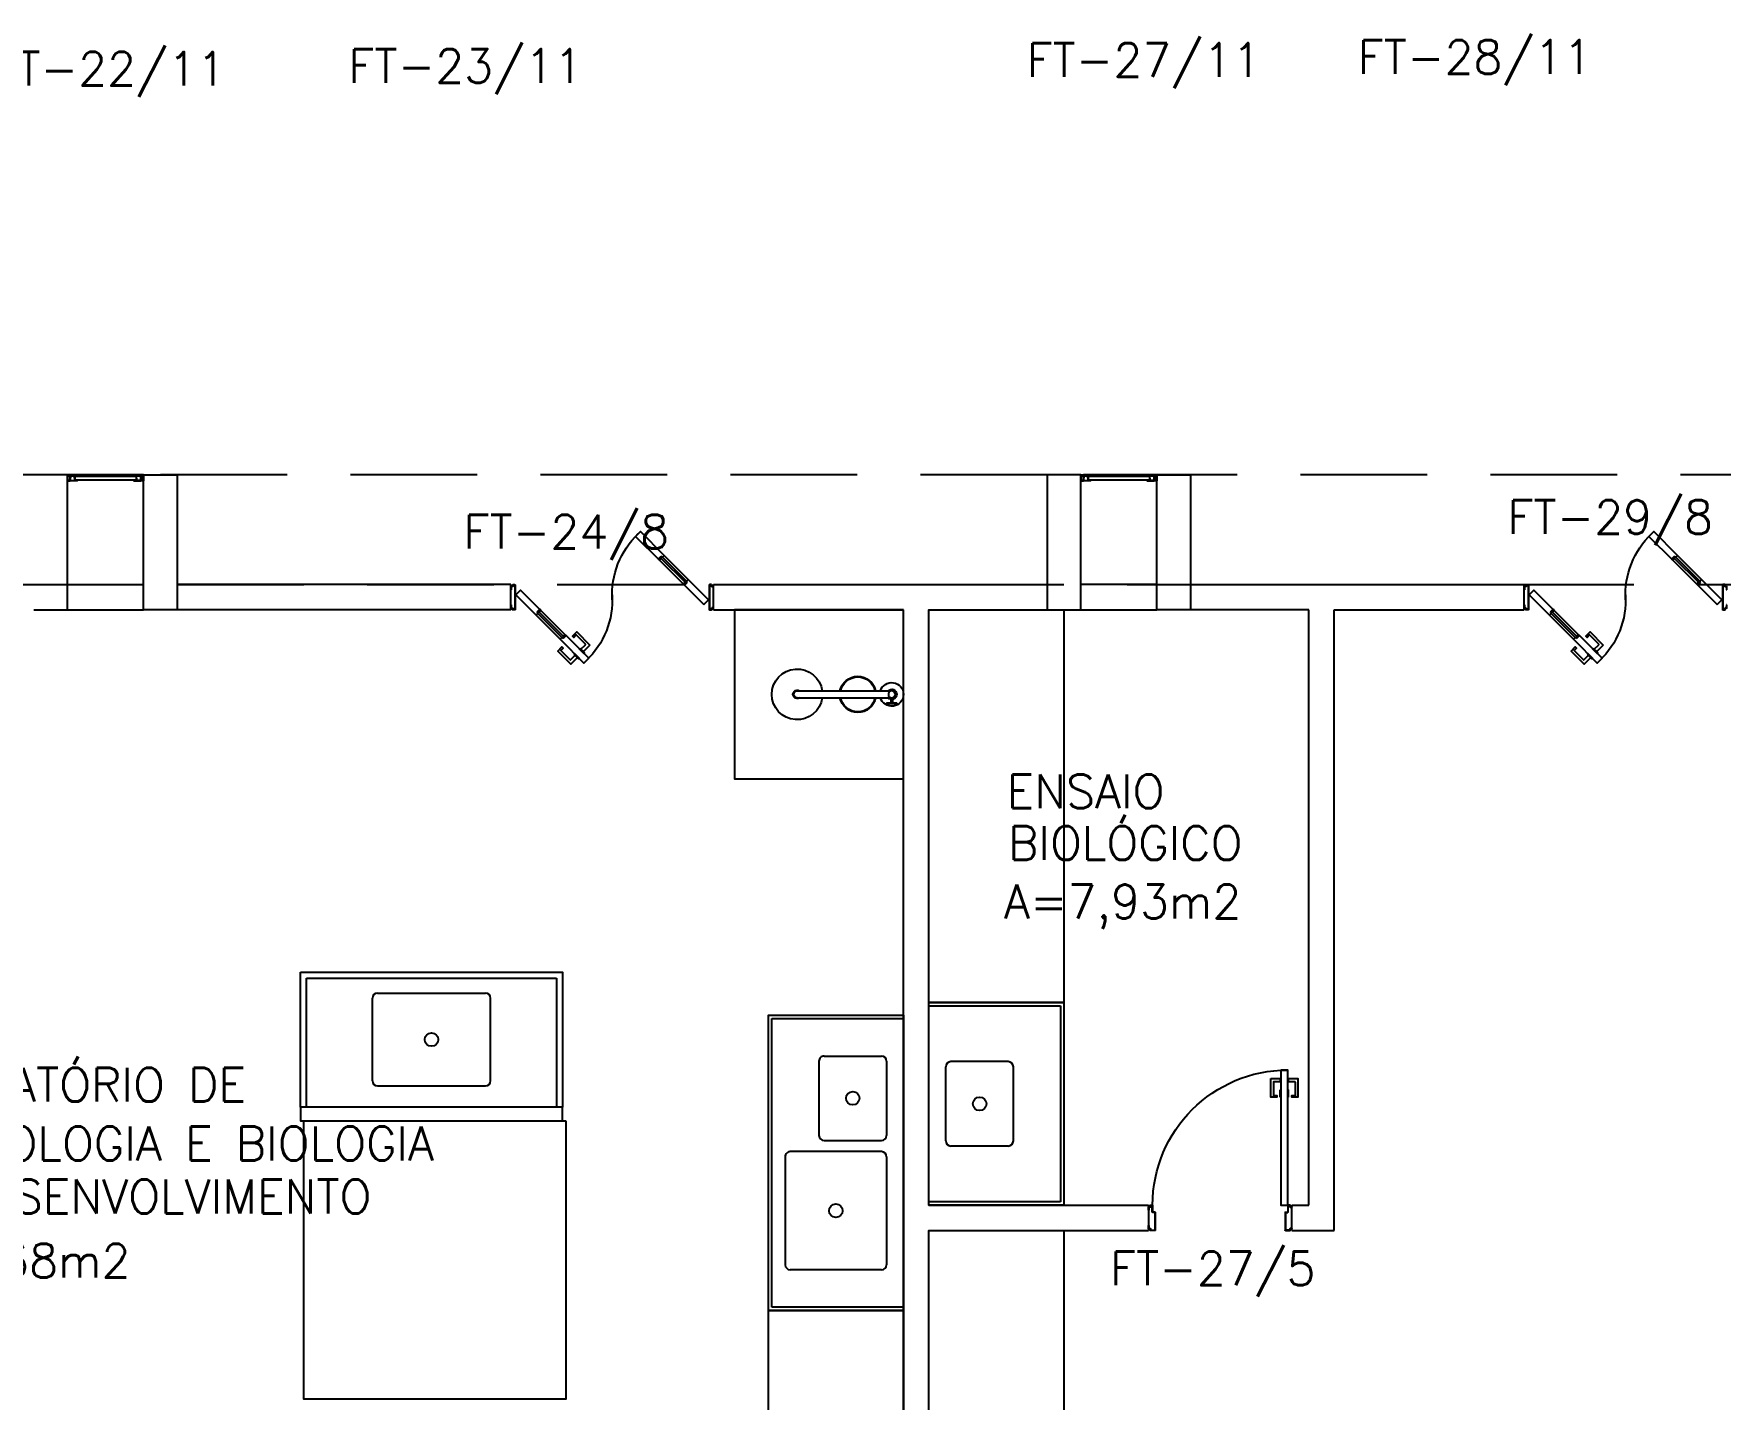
# Model space of a CAD drawing. Header units: millimetres. Extents: x 2128 to 2646, y 1972 to 2207.
# Drawn here: x 2316.61 to 2326.6, y 2103.57 to 2111.65 of the extents above; entities that cross this region are included whole.
import ezdxf

# ---------------------------------------------------------------- set-up
doc = ezdxf.new("R2010")
doc.units = ezdxf.units.MM
doc.linetypes.add('HIDDEN', pattern=[0.375, 0.25, -0.125])
for name, color, linetype in [('A-WC', 2, 'Continuous'), ('AR-ALV', 2, 'Continuous'), ('AR-BANCADAS', 1, 'Continuous'), ('AR-CHUVEIRO', 1, 'Continuous'), ('AR-ESQ', 1, 'Continuous'), ('AR-ESTC', 3, 'Continuous'), ('AR-LAY-OUT-EQUIPAMENTOS', 1, 'Continuous'), ('AR-PORTA', 1, 'Continuous'), ('AR-PROJ', 1, 'HIDDEN'), ('BC- VISTA', 1, 'Continuous'), ('BC-CORTE', 14, 'Continuous'), ('BC-CUBA', 1, 'Continuous'), ('COZ1', 1, 'Continuous'), ('DT-ESQ-BAGUETE-C', 1, 'Continuous'), ('DT-ESQ-PERFIL CADEIRA-C', 2, 'Continuous'), ('DT-ESQ-PERFIL CADEIRA-V', 2, 'Continuous'), ('DT-ESQ-VENEZIANA-C', 1, 'Continuous'), ('DT-ESQ-VENEZIANA-V', 1, 'Continuous'), ('ENDEREÇO', 2, 'Continuous'), ('maçaneta', 1, 'Continuous'), ('mov', 1, 'Continuous'), ('PM-PERFIL U-C', 2, 'Continuous'), ('PM-VIDRO', 2, 'Continuous'), ('pm1', 2, 'Continuous'), ('pm2', 2, 'Continuous'), ('TEXTO', 2, 'Continuous'), ('Área', 2, 'Continuous')]:
    doc.layers.add(name, color=color, linetype=linetype)
doc.styles.add('UNB-100', font='simplex.shx', dxfattribs={"height": 0.2})
doc.styles.add('UNB1-100', font='simplex.shx', dxfattribs={"height": 0.2})

# ---------------------------------------------------------------- blocks, each defined once
blk = doc.blocks.new('BOX')
at = {"color": 1}
for p, q in [((-0.057, -0.1399), (-0.057, -0.1999)), ((-0.053, -0.1399), (-0.053, -0.1999)), ((-0.03, -0.1649), (-0.053, -0.1649)), ((-0.03, -0.1749), (-0.053, -0.1749)), ((-0.02, -0.7299), (-0.02, -0.1922)), ((0.02, -0.7299), (0.02, -0.1922))]:
    blk.add_line(p, q, dxfattribs=at)
blk.add_circle((0, -0.1699), 0.02, dxfattribs=at)
for centre, radius, start, end in [((0, -0.1699), 0.0699, 286.63481, 253.36519), ((-0.055, -0.1399), 0.002, 0, 180), ((0, -0.1699), 0.03, 311.81031, 228.18969), ((0, -0.3708), 0.1072, 100.75318, 259.24682), ((0, -0.3708), 0.1032, 100.75318, 259.24682), ((-0.055, -0.1999), 0.002, 180, 0), ((0, -0.3708), 0.1032, 280.75318, 79.24682), ((0, -0.3708), 0.1072, 280.75318, 79.24682), ((0, -0.7299), 0.15, 97.66226, 82.33774), ((0, -0.7299), 0.025, 143.1301, 36.8699), ((0, -0.7299), 0.02, 180, 0)]:
    blk.add_arc(centre, radius, start, end, dxfattribs=at)
blk = doc.blocks.new('chuvemerg-p')
at = {"layer": 'A-WC', "xscale": 4.000000000000012, "yscale": 4.000000000000012, "zscale": 4.000000000000012, "rotation": 315.0000000000003}
blk.add_blockref('BOX', (0, 0), dxfattribs=at)
blk = doc.blocks.new('chuveiro-emerg')
at = {"layer": 'AR-LAY-OUT-EQUIPAMENTOS'}
blk.add_lwpolyline([(0, 0.5), (1, 0.5), (1, -0.5), (0, -0.5)], close=True, dxfattribs=at)
at = {"layer": 'AR-LAY-OUT-EQUIPAMENTOS', "xscale": 0.250000000000002, "yscale": 0.250000000000002, "zscale": 0.250000000000002, "rotation": 135}
blk.add_blockref('chuvemerg-p', (-0.1, 0), dxfattribs=at)
blk = doc.blocks.new('CUBAbnc-01P')
at = {"layer": 'COZ1'}
for p, q in [((-0.25, -0.4705), (-0.25, -0.1305)), ((-0.22, -0.1005), (0.22, -0.1005)), ((0.25, -0.4705), (0.25, -0.1305)), ((-0.22, -0.5005), (0.22, -0.5005))]:
    blk.add_line(p, q, dxfattribs=at)
blk.add_circle((0, -0.3005), 0.04, dxfattribs=at)
for centre, start, end in [((-0.22, -0.1305), 90, 180), ((0.22, -0.1305), 0, 90), ((-0.22, -0.4705), 180, 270), ((0.22, -0.4705), 270, 0)]:
    blk.add_arc(centre, 0.03, start, end, dxfattribs=at)
blk = doc.blocks.new('BCP01')
at = {"layer": 'BC- VISTA'}
for p, q in [((0, -0.02), (0.78, -0.02)), ((0.78, -0.02), (0.78, -1.18)), ((0.78, -1.18), (0, -1.18))]:
    blk.add_line(p, q, dxfattribs=at)
blk.add_lwpolyline([(0.8, 0), (0.8, -1.2), (0, -1.2), (0, 0)], close=True, dxfattribs=at)
at = {"layer": 'BC-CUBA', "rotation": 90}
blk.add_blockref('CUBAbnc-01P', (0, -0.6), dxfattribs=at)
blk = doc.blocks.new('BCP17')
at = {"layer": 'BC- VISTA'}
blk.add_lwpolyline([(0.8, 0), (0.8, -2.325), (0, -2.325), (0, 0)], close=True, dxfattribs=at)
blk = doc.blocks.new('BCP16')
at = {"layer": 'BC- VISTA'}
blk.add_lwpolyline([(0.8, 0), (0.8, -1.75), (0, -1.75), (0, 0)], close=True, dxfattribs=at)
blk = doc.blocks.new('CUBApnt-01P')
at = {"layer": 'COZ1'}
for p, q in [((-0.35, -0.1305), (-0.35, -0.6705)), ((-0.32, -0.1005), (0.32, -0.1005)), ((0.35, -0.1305), (0.35, -0.6705)), ((-0.32, -0.7005), (0.32, -0.7005))]:
    blk.add_line(p, q, dxfattribs=at)
blk.add_circle((0, -0.4005), 0.04, dxfattribs=at)
for centre, start, end in [((-0.32, -0.1305), 90, 180), ((0.32, -0.1305), 0, 90), ((-0.32, -0.6705), 180, 270), ((0.32, -0.6705), 270, 0)]:
    blk.add_arc(centre, 0.03, start, end, dxfattribs=at)
blk = doc.blocks.new('BCP05')
at = {"layer": 'BC- VISTA'}
for p, q in [((0, -0.02), (0.78, -0.02)), ((0.78, -0.02), (0.78, -1.73)), ((0.78, -1.73), (0, -1.73))]:
    blk.add_line(p, q, dxfattribs=at)
blk.add_lwpolyline([(0.8, 0), (0.8, -1.75), (0, -1.75), (0, 0)], close=True, dxfattribs=at)
at = {"layer": 'BC-CUBA', "rotation": 90}
for name, p in [('CUBApnt-01P', (0, -0.5919)), ('CUBAbnc-01P', (0, -1.2581))]:
    blk.add_blockref(name, p, dxfattribs=at)
blk = doc.blocks.new('BCP12')
at = {"layer": 'BC- VISTA'}
blk.add_lwpolyline([(0.8, 0), (0.8, -1.3), (0, -1.3), (0, 0)], close=True, dxfattribs=at)
blk = doc.blocks.new('BCP22')
at = {"layer": 'BC- VISTA'}
for p, q in [((0.035, 0.845), (1.515, 0.845)), ((0.035, 0.08), (0.035, 0.845)), ((1.515, 0.845), (1.515, 0.08))]:
    blk.add_line(p, q, dxfattribs=at)
blk.add_lwpolyline([(0, 0.88), (1.55, 0.88), (1.55, 0.08), (0, 0.08)], close=True, dxfattribs=at)
at = {"layer": 'BC-CORTE'}
blk.add_lwpolyline([(1.55, 0), (1.55, 0.08), (0, 0.08), (0, 0)], close=True, dxfattribs=at)
at = {"layer": 'BC-CUBA'}
for p, q in [((0.425, 0.2355), (0.425, 0.7255)), ((0.455, 0.7555), (1.095, 0.7555)), ((1.125, 0.2355), (1.125, 0.7255)), ((0.455, 0.2055), (1.095, 0.2055))]:
    blk.add_line(p, q, dxfattribs=at)
blk.add_circle((0.775, 0.4805), 0.04, dxfattribs=at)
for centre, start, end in [((0.455, 0.7255), 90, 180), ((1.095, 0.7255), 0, 90), ((0.455, 0.2355), 180, 270), ((1.095, 0.2355), 270, 360)]:
    blk.add_arc(centre, 0.03, start, end, dxfattribs=at)
blk = doc.blocks.new('BCP24')
at = {"layer": 'BC- VISTA'}
blk.add_lwpolyline([(1.55, 0), (1.55, -1.65), (0, -1.65), (0, 0)], close=True, dxfattribs=at)
blk = doc.blocks.new('EF01-P')
at = {"layer": 'DT-ESQ-BAGUETE-C', "ltscale": 0.1}
for points in [[(0.0015, 0.035), (0.015, 0.035), (0.015, 0.0335), (0.0015, 0.0335), (0.0015, 0.005), (0.015, 0.005), (0.015, 0.0035), (0.0015, 0.0035, -0.414214), (0, 0.005), (0, 0.0335, -0.414214)], [(0.4485, 0.035), (0.435, 0.035), (0.435, 0.0335), (0.4485, 0.0335), (0.4485, 0.005), (0.435, 0.005), (0.435, 0.0035), (0.4485, 0.0035, 0.414214), (0.45, 0.005), (0.45, 0.0335, 0.414214)]]:
    blk.add_lwpolyline(points, format="xyb", close=True, dxfattribs=at)
at = {"layer": 'DT-ESQ-PERFIL CADEIRA-C', "ltscale": 0.1}
for points in [[(0.01, 0.0015), (0.01, 0.003), (0.0015, 0.003, 1), (0.0015, 0), (0.015, 0, 0.414214), (0.0165, 0.0015), (0.0165, 0.0335), (0.043, 0.0335)], [(0.043, 0.0065), (0.018, 0.0065), (0.018, 0.0165), (0.0165, 0.0165), (0.0165, 0.0065, 0.414214), (0.018, 0.005), (0.043, 0.005), (0.0565, 0.005, 1), (0.0565, 0.008), (0.043, 0.008), (0.043, 0.02), (0.043, 0.032), (0.0565, 0.032, 1), (0.0565, 0.035), (0.043, 0.035), (0.0165, 0.035, 0.414214), (0.015, 0.0335), (0.015, 0.0015), (0.0015, 0.0015)], [(0.0415, 0.02), (0.0415, 0.032, -0.414214), (0.043, 0.0335), (0.0565, 0.0335)], [(0.0415, 0.02), (0.0415, 0.008, 0.414214), (0.043, 0.0065), (0.0565, 0.0065)], [(0.407, 0.0065), (0.432, 0.0065), (0.432, 0.0165), (0.4335, 0.0165), (0.4335, 0.0065, -0.414214), (0.432, 0.005), (0.407, 0.005), (0.3935, 0.005, -1), (0.3935, 0.008), (0.407, 0.008), (0.407, 0.02), (0.407, 0.032), (0.3935, 0.032, -1), (0.3935, 0.035), (0.407, 0.035), (0.4335, 0.035, -0.414214), (0.435, 0.0335), (0.435, 0.0015), (0.4485, 0.0015)], [(0.4085, 0.02), (0.4085, 0.032, 0.414214), (0.407, 0.0335), (0.3935, 0.0335)], [(0.4085, 0.02), (0.4085, 0.008, -0.414214), (0.407, 0.0065), (0.3935, 0.0065)], [(0.44, 0.0015), (0.44, 0.003), (0.4485, 0.003, -1), (0.4485, 0), (0.435, 0, -0.414214), (0.4335, 0.0015), (0.4335, 0.0335), (0.407, 0.0335)]]:
    blk.add_lwpolyline(points, format="xyb", dxfattribs=at)
at = {"layer": 'DT-ESQ-PERFIL CADEIRA-V', "ltscale": 0.1}
blk.add_line((0.015, 0), (0.435, 0), dxfattribs=at)
at = {"layer": 'DT-ESQ-VENEZIANA-C', "ltscale": 0.1}
for p, q in [((0.043, 0.0105), (0.407, 0.0105)), ((0.043, 0.009), (0.407, 0.009))]:
    blk.add_line(p, q, dxfattribs=at)
at = {"layer": 'DT-ESQ-VENEZIANA-V', "ltscale": 0.1}
blk.add_line((0.043, 0.031), (0.407, 0.031), dxfattribs=at)
blk = doc.blocks.new('PM3')
at = {"layer": 'maçaneta'}
for points in [[(0.02, 0.825), (-0.035, 0.825), (-0.035, 0.715), (0, 0.715), (0, 0.725), (-0.02, 0.725), (-0.02, 0.8035, -0.414214), (-0.0185, 0.805), (0.02, 0.805)], [(0.125, 0.825), (0.07, 0.825), (0.07, 0.805), (0.1085, 0.805, -0.414214), (0.11, 0.8035), (0.11, 0.725), (0.09, 0.725), (0.09, 0.715), (0.125, 0.715)]]:
    blk.add_lwpolyline(points, format="xyb", close=True, dxfattribs=at)
for points in [[(0.02, 0.715), (0.02, 0.755), (0.025, 0.755), (0.025, 0.715)], [(0.07, 0.715), (0.07, 0.755), (0.065, 0.755), (0.065, 0.715)]]:
    blk.add_lwpolyline(points, close=True, dxfattribs=at)
at = {"layer": 'mov'}
blk.add_arc((0.025, 0.075), 0.8, 0, 90, dxfattribs=at)
at = {"layer": 'PM-PERFIL U-C'}
for p, q in [((0, 0.045), (0, 0.0635)), ((0.002, 0.045), (0, 0.045)), ((0.0015, 0.065), (0.01, 0.065)), ((0.002, 0.063), (0.002, 0.045)), ((0.0105, 0.063), (0.002, 0.063)), ((0.01, 0.065), (0.01, 0.0735)), ((0.0115, 0.075), (0.0235, 0.075)), ((0.012, 0.073), (0.012, 0.0645)), ((0.023, 0.073), (0.012, 0.073)), ((0.023, 0.0335), (0.023, 0.073)), ((0.038, 0.032), (0.0245, 0.032)), ((0.025, 0.0735), (0.025, 0.034)), ((0.0385, 0.034), (0.025, 0.034)), ((0.038, 0.032), (0.038, -0.073)), ((0.04, 0.0325), (0.04, -0.0735)), ((0.81, 0.0325), (0.81, -0.0735)), ((0.8115, 0.034), (0.825, 0.034)), ((0.812, 0.032), (0.8255, 0.032)), ((0.812, 0.032), (0.812, -0.073)), ((0.825, 0.0735), (0.825, 0.034)), ((0.8385, 0.075), (0.8265, 0.075)), ((0.827, 0.073), (0.838, 0.073)), ((0.827, 0.0335), (0.827, 0.073)), ((0.838, 0.073), (0.838, 0.0645)), ((0.8395, 0.063), (0.848, 0.063)), ((0.84, 0.065), (0.84, 0.0735)), ((0.8485, 0.065), (0.84, 0.065)), ((0.848, 0.063), (0.848, 0.045)), ((0.848, 0.045), (0.85, 0.045)), ((0.85, 0.045), (0.85, 0.0635)), ((0, -0.045), (0.002, -0.045)), ((0, -0.0635), (0, -0.045)), ((0.01, -0.065), (0.0015, -0.065)), ((0.002, -0.045), (0.002, -0.063)), ((0.002, -0.063), (0.0105, -0.063)), ((0.01, -0.0735), (0.01, -0.065)), ((0.0385, -0.075), (0.0115, -0.075)), ((0.012, -0.0645), (0.012, -0.073)), ((0.012, -0.073), (0.038, -0.073)), ((0.8115, -0.075), (0.8385, -0.075)), ((0.838, -0.073), (0.812, -0.073)), ((0.838, -0.0645), (0.838, -0.073)), ((0.848, -0.063), (0.8395, -0.063)), ((0.84, -0.0735), (0.84, -0.065)), ((0.84, -0.065), (0.8485, -0.065)), ((0.85, -0.045), (0.848, -0.045)), ((0.848, -0.045), (0.848, -0.063)), ((0.85, -0.0635), (0.85, -0.045))]:
    blk.add_line(p, q, dxfattribs=at)
for centre, start, end in [((0.0015, 0.0635), 90, 180), ((0.0115, 0.0735), 90, 180), ((0.0105, 0.0645), 270, 0), ((0.0245, 0.0335), 180, 270), ((0.0235, 0.0735), 360, 90), ((0.0385, 0.0325), 0, 90), ((0.8115, 0.0325), 90, 180), ((0.8265, 0.0735), 90, 180), ((0.8255, 0.0335), 270, 0), ((0.8395, 0.0645), 180, 270), ((0.8385, 0.0735), 0, 90), ((0.8485, 0.0635), 0, 90), ((0.0015, -0.0635), 180, 270), ((0.0115, -0.0735), 180, 270), ((0.0105, -0.0645), 0, 90), ((0.0385, -0.0735), 269.93864, 0), ((0.8115, -0.0735), 180, 270.06136), ((0.8395, -0.0645), 90, 180), ((0.8385, -0.0735), 270, 0), ((0.8485, -0.0635), 270, 0)]:
    blk.add_arc(centre, 0.0015, start, end, dxfattribs=at)
at = {"layer": 'pm1'}
blk.add_lwpolyline([(0.065, 0.875), (0.065, 0.075), (0.025, 0.075), (0.025, 0.875)], close=True, dxfattribs=at)
blk = doc.blocks.new('PM7B')
at = {"layer": 'maçaneta'}
for points in [[(0.7317, -0.2081), (0.7706, -0.247), (0.7848, -0.2329), (0.7576, -0.2056, -0.414214), (0.7576, -0.2035), (0.8131, -0.148), (0.8272, -0.1622), (0.8343, -0.1551), (0.8095, -0.1303)], [(0.806, -0.2824), (0.8449, -0.3213), (0.9227, -0.2435), (0.8979, -0.2187), (0.8908, -0.2258), (0.905, -0.2399), (0.8495, -0.2954, -0.414214), (0.8474, -0.2954), (0.8201, -0.2682)], [(0.8449, -0.3213), (0.806, -0.2824), (0.8201, -0.2682), (0.8474, -0.2954, 0.414214), (0.8495, -0.2954), (0.905, -0.2399), (0.8908, -0.2258), (0.8979, -0.2187), (0.9227, -0.2435)]]:
    blk.add_lwpolyline(points, format="xyb", close=True, dxfattribs=at)
for points in [[(0.7918, -0.2258), (0.7636, -0.2541), (0.7671, -0.2576), (0.7954, -0.2293)], [(0.7918, -0.2258), (0.7636, -0.2541), (0.7671, -0.2576), (0.7954, -0.2293)], [(0.8272, -0.2612), (0.7989, -0.2894), (0.7954, -0.2859), (0.8237, -0.2576)], [(0.8272, -0.2612), (0.7989, -0.2894), (0.7954, -0.2859), (0.8237, -0.2576)]]:
    blk.add_lwpolyline(points, close=True, dxfattribs=at)
at = {"layer": 'mov'}
for centre, start, end in [((0.0994, 0.0888), 356.80287, 46.39924), ((1.1006, 0.0612), 176.80287, 226.39924)]:
    blk.add_arc(centre, 0.5014, start, end, dxfattribs=at)
at = {"layer": 'PM-PERFIL U-C'}
for p, q in [((0, 0.12), (0, 0.1385)), ((0.002, 0.12), (0, 0.12)), ((0.0015, 0.14), (0.01, 0.14)), ((0.0105, 0.138), (0.002, 0.138)), ((0.002, 0.138), (0.002, 0.12)), ((0.01, 0.14), (0.01, 0.1485)), ((0.0115, 0.15), (0.0235, 0.15)), ((0.023, 0.148), (0.012, 0.148)), ((0.012, 0.148), (0.012, 0.1395)), ((0.023, 0.148), (0.023, 0.002)), ((0.025, 0.1485), (0.025, 0.0015)), ((1.175, 0.1485), (1.175, 0.0015)), ((1.1885, 0.15), (1.1765, 0.15)), ((1.177, 0.148), (1.188, 0.148)), ((1.177, 0.148), (1.177, 0.002)), ((1.188, 0.148), (1.188, 0.1395)), ((1.1895, 0.138), (1.198, 0.138)), ((1.19, 0.14), (1.19, 0.1485)), ((1.1985, 0.14), (1.19, 0.14)), ((1.198, 0.138), (1.198, 0.12)), ((1.198, 0.12), (1.2, 0.12)), ((1.2, 0.12), (1.2, 0.1385)), ((0, 0.0115), (0, 0.03)), ((0, 0.03), (0.002, 0.03)), ((0.01, 0.01), (0.0015, 0.01)), ((0.002, 0.03), (0.002, 0.012)), ((0.002, 0.012), (0.0105, 0.012)), ((0.01, 0.0015), (0.01, 0.01)), ((0.0235, 0), (0.0115, 0)), ((0.012, 0.0105), (0.012, 0.002)), ((0.012, 0.002), (0.023, 0.002)), ((1.1765, 0), (1.1885, 0)), ((1.188, 0.002), (1.177, 0.002)), ((1.188, 0.0105), (1.188, 0.002)), ((1.198, 0.012), (1.1895, 0.012)), ((1.19, 0.01), (1.1985, 0.01)), ((1.19, 0.0015), (1.19, 0.01)), ((1.198, 0.03), (1.198, 0.012)), ((1.2, 0.03), (1.198, 0.03)), ((1.2, 0.0115), (1.2, 0.03))]:
    blk.add_line(p, q, dxfattribs=at)
for centre, start, end in [((0.0015, 0.1385), 90, 180), ((0.0115, 0.1485), 90, 180), ((0.0105, 0.1395), 270, 0), ((0.0235, 0.1485), 0, 90), ((1.1765, 0.1485), 90, 180), ((1.1895, 0.1395), 180, 270), ((1.1885, 0.1485), 0, 90), ((1.1985, 0.1385), 0, 90), ((0.0015, 0.0115), 180, 270), ((0.0115, 0.0015), 180, 270), ((0.0105, 0.0105), 0, 90), ((0.0235, 0.0015), 269.93864, 0), ((1.1765, 0.0015), 180, 270.06136), ((1.1895, 0.0105), 90, 180), ((1.1885, 0.0015), 270, 0), ((1.1985, 0.0115), 270, 0)]:
    blk.add_arc(centre, 0.0015, start, end, dxfattribs=at)
at = {"layer": 'PM-VIDRO'}
for p, q in [((0.1607, 0.1707), (0.3021, 0.3122)), ((0.3092, 0.3051), (0.1677, 0.1637)), ((0.8908, -0.1551), (1.0323, -0.0137)), ((1.0393, -0.0207), (0.8979, -0.1622))]:
    blk.add_line(p, q, dxfattribs=at)
at = {"layer": 'pm1'}
for p, q in [((0.3021, 0.3122), (0.2915, 0.3228)), ((0.3021, 0.3122), (0.3092, 0.3192)), ((0.3268, 0.3016), (0.3092, 0.3192)), ((0.3162, 0.3122), (0.3092, 0.3051)), ((0.3198, 0.2945), (0.3092, 0.3051)), ((0.3268, 0.3016), (0.3198, 0.2945)), ((0.0296, 0.0609), (0.1501, 0.1813)), ((0.1783, 0.1531), (0.0579, 0.0326)), ((0.1501, 0.1813), (0.1607, 0.1707)), ((0.1536, 0.1637), (0.1607, 0.1707)), ((0.1713, 0.146), (0.1536, 0.1637)), ((0.1677, 0.1637), (0.1607, 0.1566)), ((0.1677, 0.1637), (0.1783, 0.1531)), ((0.1783, 0.1531), (0.1713, 0.146)), ((0.0579, 0.0326), (0.0296, 0.0609)), ((1.0217, -0.0031), (1.0287, 0.004)), ((1.0287, 0.004), (1.0464, -0.0137)), ((1.0323, -0.0137), (1.0393, -0.0066)), ((1.0464, -0.0137), (1.0393, -0.0207)), ((0.8732, -0.1516), (0.8802, -0.1445)), ((0.8732, -0.1516), (0.8908, -0.1692)), ((0.8802, -0.1445), (0.8908, -0.1551)), ((0.8838, -0.1622), (0.8908, -0.1551)), ((0.8979, -0.1622), (0.8908, -0.1692)), ((0.8979, -0.1622), (0.9085, -0.1728))]:
    blk.add_line(p, q, dxfattribs=at)
for points in [[(0.2915, 0.3228), (0.4329, 0.4642), (0.4612, 0.4359), (0.3198, 0.2945)], [(1.0323, -0.0137), (1.0217, -0.0031), (1.1421, 0.1174), (1.1704, 0.0891), (1.0499, -0.0313), (1.0393, -0.0207)], [(0.9085, -0.1728), (0.7671, -0.3142), (0.7388, -0.2859), (0.8732, -0.1516)]]:
    blk.add_lwpolyline(points, dxfattribs=at)
at = {"layer": 'pm2', "color": 1}
for p, q in [((0.1501, 0.1813), (0.2915, 0.3228)), ((0.3198, 0.2945), (0.1783, 0.1531)), ((0.8802, -0.1445), (1.0217, -0.0031)), ((1.0499, -0.0313), (0.9085, -0.1728))]:
    blk.add_line(p, q, dxfattribs=at)

msp = doc.modelspace()

# ---------------------------------------------------------------- linework, layer by layer
at = {"layer": 'AR-ALV'}
for p, q in [((2316.8115, 2108.3901), (2317.2615, 2108.3901)), ((2319.4365, 2108.3901), (2317.4615, 2108.3901)), ((2319.4365, 2108.2401), (2319.4365, 2108.3901)), ((2320.6365, 2108.2401), (2320.6365, 2108.3901)), ((2320.6365, 2108.3901), (2322.6115, 2108.3901)), ((2323.2615, 2108.3901), (2322.8115, 2108.3901)), ((2323.4615, 2108.3901), (2325.4365, 2108.3901)), ((2325.4365, 2108.2401), (2325.4365, 2108.3901)), ((2316.8115, 2108.2401), (2317.2615, 2108.2401)), ((2319.4365, 2108.2401), (2317.4615, 2108.2401)), ((2320.6365, 2108.2401), (2321.7615, 2108.2401)), ((2321.7615, 2099.9151), (2321.7615, 2108.2401)), ((2321.9115, 2108.2401), (2323.2615, 2108.2401)), ((2321.9115, 2104.7151), (2321.9115, 2108.2401)), ((2324.1615, 2108.2401), (2323.4615, 2108.2401)), ((2324.1615, 2104.7151), (2324.1615, 2108.2401)), ((2324.3115, 2108.2401), (2325.4365, 2108.2401)), ((2324.3115, 2104.5651), (2324.3115, 2108.2401)), ((2321.9115, 2104.7151), (2323.2115, 2104.7151)), ((2323.2115, 2104.7151), (2323.2115, 2104.5651)), ((2324.0615, 2104.5651), (2324.0615, 2104.7151)), ((2324.0615, 2104.7151), (2324.1615, 2104.7151)), ((2321.9115, 2104.5651), (2323.2115, 2104.5651)), ((2321.9115, 2099.9151), (2321.9115, 2104.5651)), ((2324.0615, 2104.5651), (2324.3115, 2104.5651))]:
    msp.add_line(p, q, dxfattribs=at)
at = {"layer": 'AR-ESTC'}
for p, q in [((2316.8115, 2109.0401), (2316.6115, 2109.0401)), ((2316.8115, 2108.2401), (2316.8115, 2109.0401)), ((2317.2615, 2109.0401), (2317.4615, 2109.0401)), ((2317.2615, 2108.2401), (2317.2615, 2109.0401)), ((2317.4615, 2109.0401), (2317.4615, 2108.2401)), ((2322.8115, 2109.0401), (2322.6115, 2109.0401)), ((2322.6115, 2109.0401), (2322.6115, 2108.2401)), ((2322.8115, 2108.2401), (2322.8115, 2109.0401)), ((2323.2615, 2109.0401), (2323.4615, 2109.0401)), ((2323.2615, 2108.2401), (2323.2615, 2109.0401)), ((2323.4615, 2109.0401), (2323.4615, 2108.2401)), ((2316.6115, 2108.2401), (2316.8115, 2108.2401)), ((2317.4615, 2108.2401), (2317.2615, 2108.2401)), ((2322.6115, 2108.2401), (2322.8115, 2108.2401)), ((2323.4615, 2108.2401), (2323.2615, 2108.2401))]:
    msp.add_line(p, q, dxfattribs=at)
at = {"layer": 'AR-PROJ', "ltscale": 3}
for p, q in [((2358.6115, 2109.0401), (2299.4615, 2109.0401)), ((2299.4615, 2108.3901), (2358.6115, 2108.3901))]:
    msp.add_line(p, q, dxfattribs=at)

# ---------------------------------------------------------------- block references
at = {"layer": 'AR-BANCADAS'}
for name, p in [('BCP17', (2321.9115, 2108.2401)), ('BCP22', (2318.1915, 2105.2151)), ('BCP01', (2321.9115, 2105.9151)), ('BCP24', (2318.2115, 2105.2151)), ('BCP16', (2321.9115, 2104.5651)), ('BCP12', (2320.9615, 2104.0901))]:
    msp.add_blockref(name, p, dxfattribs=at)
at = {"layer": 'AR-BANCADAS', "rotation": 180}
msp.add_blockref('BCP05', (2321.7615, 2104.0901), dxfattribs=at)
at = {"layer": 'AR-CHUVEIRO', "xscale": -1}
msp.add_blockref('chuveiro-emerg', (2321.7615, 2107.7401), dxfattribs=at)
at = {"layer": 'AR-ESQ', "rotation": 180}
for p in [(2317.2615, 2109.0401), (2323.2615, 2109.0401)]:
    msp.add_blockref('EF01-P', p, dxfattribs=at)
at = {"layer": 'AR-PORTA', "xscale": -1}
for name, p in [('PM7B', (2320.6365, 2108.2401)), ('PM7B', (2326.6365, 2108.2401)), ('PM3', (2324.0615, 2104.6401))]:
    msp.add_blockref(name, p, dxfattribs=at)

# ---------------------------------------------------------------- texts
at = {"layer": 'ENDEREÇO', "style": 'UNB1-100'}
for s, p in [('FT-28/11', (2324.4506, 2111.4149)), ('FT-22/11', (2316.3603, 2111.3454)), ('FT-23/11', (2318.4743, 2111.3624)), ('FT-27/11', (2322.49, 2111.3979)), ('FT-29/8', (2325.3371, 2108.6905)), ('FT-24/8', (2319.1562, 2108.604)), ('FT-27/5', (2322.9839, 2104.2403))]:
    msp.add_text(s, height=0.2, dxfattribs=at).set_placement(p)
at = {"layer": 'TEXTO', "style": 'UNB-100'}
for s, p in [('ENSAIO ', (2322.3725, 2107.0658)), ('BIOLÓGICO', (2322.3802, 2106.7592)), ('LABORATÓRIO DE', (2315.6227, 2105.3281)), ('EMBRIOLOGIA E BIOLOGIA ', (2315.6476, 2104.9799)), ('DO DESENVOLVIMENTO', (2315.6454, 2104.6663))]:
    msp.add_text(s, height=0.2, dxfattribs=at).set_placement(p)
at = {"layer": 'Área', "style": 'UNB-100'}
for s, p in [('A=7,93m2', (2322.3562, 2106.4132)), ('A=63,68m2', (2315.6072, 2104.286))]:
    msp.add_text(s, height=0.2, dxfattribs=at).set_placement(p)

doc.saveas('drawing.dxf')
